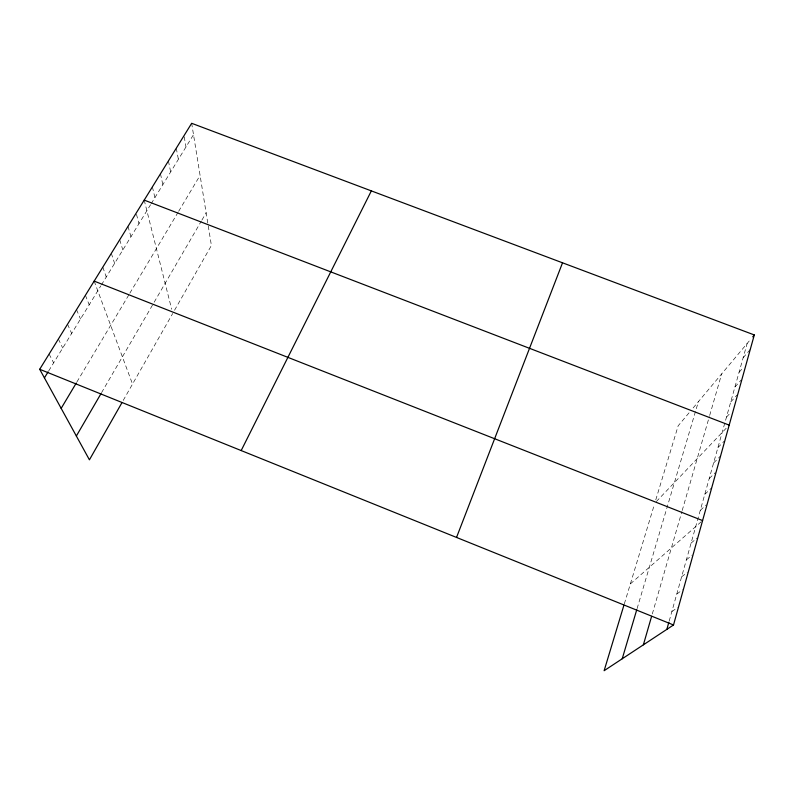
<?xml version="1.0" encoding="UTF-8"?>
<svg xmlns="http://www.w3.org/2000/svg" width="794" height="794" viewBox="0 0 794 794"><rect width="100%" height="100%" fill="white"/><g stroke="black" fill="none" stroke-linecap="round" stroke-linejoin="round"><path stroke-width="0.6" stroke-dasharray="3.97 2.98" d="M669.193 621.057L747.154 343.474M652.301 613.98L681.877 511.634M682.205 510.482L709.33 416.632M709.677 415.441L721.686 373.865M637.086 608.631L698.383 401.675M624.342 603.847L654.405 504.398M655.765 499.892L678.165 425.812L689.47 412.324M123.199 400.464L172.725 313.441M174.541 310.265L211.403 245.485L191.672 123.298M101.563 392.663L153.57 303.229M154.145 302.226L201.309 221.119M201.914 220.087L206.132 212.832M76.899 381.974L129.253 294.177M129.839 293.185L178.055 212.326M178.66 211.303L200.078 175.385M48.722 370.867L100.808 285.89M101.414 284.907L150.592 204.683M151.207 203.681L193.508 134.672M693.122 407.957L751.124 338.74M743.134 357.786L750.261 349.439M739.055 372.307L743.005 367.771M734.926 387.035L741.229 379.949M730.728 401.972L737.011 395.055M726.47 417.118L730.391 412.91M656.33 501.57L728.406 425.931M717.905 447.618L724.138 441.246M713.598 462.962L720.575 456.014M709.221 478.534L715.315 472.638M704.794 494.325L711.722 487.824M700.288 510.344L706.332 504.855M630.367 583.908L702.591 520.576M691.088 543.096L697.072 538.044M686.393 559.83L692.348 555.006M681.619 576.821L687.415 572.325M676.776 594.071L682.542 589.813M671.853 611.579L677.59 607.569M49.109 354.055L53.635 362.848M58.389 339.038L62.716 348.03M67.53 324.24L71.668 333.43M76.532 309.66L80.502 319.029M85.415 295.289L89.206 304.827M94.168 281.116L132.529 384.078M102.803 267.141L106.247 277.017M111.319 253.365L114.604 263.4M119.705 239.778L122.832 249.961M127.983 226.379L130.96 236.711M136.469 214.32L138.97 223.64M144.21 200.118L171.683 309.303M152.388 186.878L154.919 197.627M160.467 173.807L162.839 184.694M168.427 160.924L170.66 171.931M176.278 148.21L178.382 159.346M184.228 136.796L185.995 146.93"/><path stroke-width="1.19" d="M623.975 605.028L604.125 670.702L673.511 624.977L754.3 334.949L191.672 123.298L39.7 369.279L89.424 459.825L122.028 402.528M666.861 629.354L668.856 622.248M643.378 644.827L651.616 616.333M622.228 658.772L636.738 609.792M456.53 537.439L562.529 262.804M241.178 450.565L371.344 190.888M76.353 436.025L100.977 393.675M61.168 408.364L76.303 382.986M44.424 377.884L48.106 371.87M752.712 336.845L754.3 334.949M144.21 200.118L729.19 425.118M94.168 281.116L702.591 520.576M39.7 369.279L673.511 624.977"/></g></svg>
